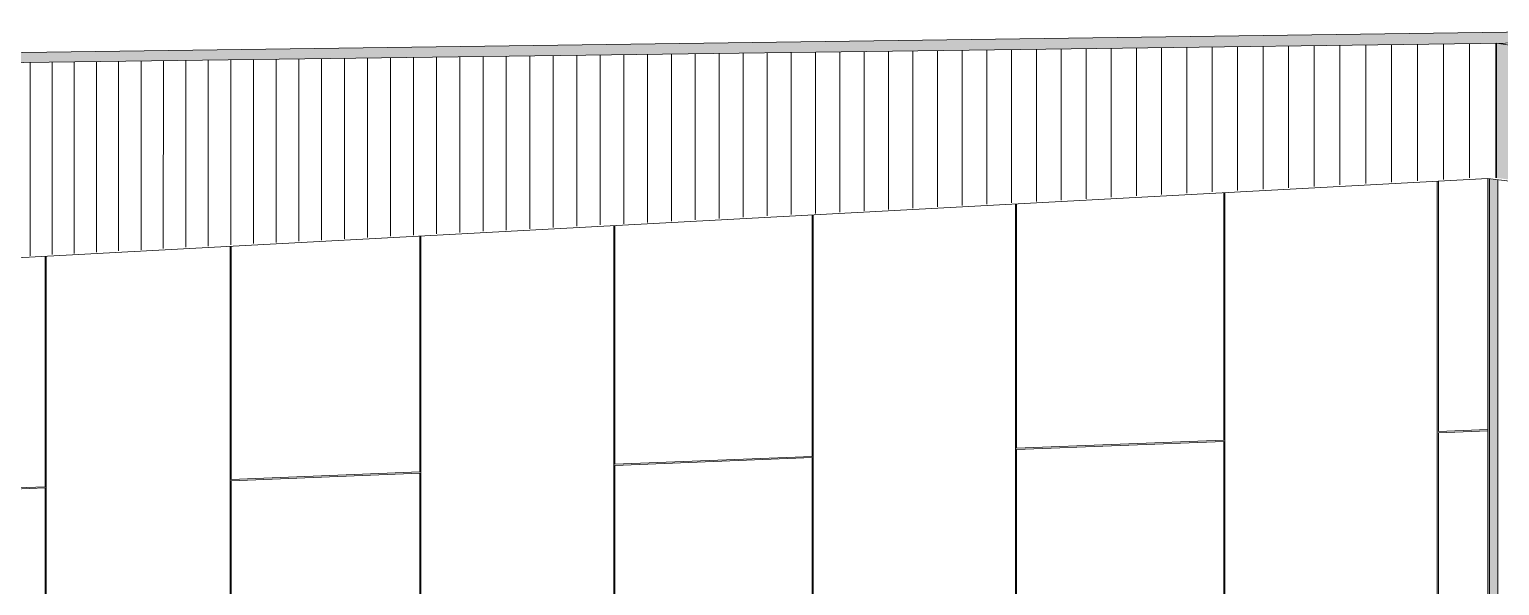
# Model space of a CAD drawing. Header units: inches. Extents: x 31155.6 to 31160.43, y 58.98 to 66.18.
# Drawn here: x 31156.0928 to 31156.244, y 59.2223 to 59.2794 of the extents above; entities that cross this region are included whole.
import ezdxf

# ---------------------------------------------------------------- set-up
doc = ezdxf.new("R2010")
doc.units = ezdxf.units.IN
doc.header["$MEASUREMENT"] = 0
for name, color, linetype, lineweight in [('A-ROOF', 132, 'Continuous', 13), ('A-WALL-PATT', 111, 'Continuous', 13), ('L-SITE-WALL', 31, 'Continuous', 13)]:
    doc.layers.add(name, color=color, linetype=linetype, lineweight=lineweight)

# ---------------------------------------------------------------- blocks, each defined once
blk = doc.blocks.new('FP_3-Looking North East')
at = {"layer": 'A-WALL-PATT', "lineweight": 9}
for p, q in [((31156.21706, 59.26288), (31156.21706, 59.27767)), ((31156.21968, 59.26302), (31156.21968, 59.2777)), ((31156.22231, 59.26316), (31156.22231, 59.27774)), ((31156.22495, 59.2633), (31156.22495, 59.27777)), ((31156.22759, 59.26345), (31156.22759, 59.27781)), ((31156.23024, 59.26359), (31156.23024, 59.27784)), ((31156.2329, 59.26373), (31156.2329, 59.27788)), ((31156.23557, 59.26388), (31156.23557, 59.27791)), ((31156.23825, 59.26402), (31156.23825, 59.27795)), ((31156.24093, 59.26417), (31156.24093, 59.27798)), ((31156.24362, 59.26418), (31156.24362, 59.27802)), ((31156.102, 59.25667), (31156.102, 59.27616)), ((31156.1043, 59.25679), (31156.1043, 59.27619)), ((31156.10659, 59.25692), (31156.1066, 59.27622)), ((31156.1089, 59.25704), (31156.1089, 59.27625)), ((31156.11121, 59.25716), (31156.11121, 59.27628)), ((31156.11353, 59.25729), (31156.11353, 59.27631)), ((31156.11586, 59.25742), (31156.11586, 59.27634)), ((31156.11819, 59.25754), (31156.11819, 59.27637)), ((31156.12053, 59.25767), (31156.12053, 59.2764)), ((31156.12287, 59.25779), (31156.12287, 59.27643)), ((31156.12522, 59.25792), (31156.12522, 59.27646)), ((31156.12758, 59.25805), (31156.12758, 59.27649)), ((31156.12994, 59.25818), (31156.12994, 59.27652)), ((31156.13231, 59.2583), (31156.13231, 59.27655)), ((31156.13469, 59.25843), (31156.13469, 59.27659)), ((31156.13708, 59.25856), (31156.13708, 59.27662)), ((31156.13947, 59.25869), (31156.13947, 59.27665)), ((31156.14186, 59.25882), (31156.14186, 59.27668)), ((31156.14427, 59.25895), (31156.14427, 59.27671)), ((31156.14668, 59.25908), (31156.14668, 59.27674)), ((31156.1491, 59.25921), (31156.1491, 59.27678)), ((31156.15152, 59.25934), (31156.15152, 59.27681)), ((31156.15395, 59.25947), (31156.15395, 59.27684)), ((31156.15639, 59.2596), (31156.15639, 59.27687)), ((31156.15884, 59.25973), (31156.15884, 59.2769)), ((31156.16129, 59.25987), (31156.16129, 59.27694)), ((31156.16375, 59.26), (31156.16375, 59.27697)), ((31156.16622, 59.26013), (31156.16622, 59.277)), ((31156.16869, 59.26027), (31156.16869, 59.27703)), ((31156.17117, 59.2604), (31156.17117, 59.27707)), ((31156.17366, 59.26053), (31156.17366, 59.2771)), ((31156.17615, 59.26067), (31156.17615, 59.27713)), ((31156.17865, 59.2608), (31156.17865, 59.27716)), ((31156.18116, 59.26094), (31156.18116, 59.2772)), ((31156.18368, 59.26108), (31156.18368, 59.27723)), ((31156.1862, 59.26121), (31156.1862, 59.27726)), ((31156.18873, 59.26135), (31156.18873, 59.2773)), ((31156.19127, 59.26149), (31156.19127, 59.27733)), ((31156.19382, 59.26162), (31156.19382, 59.27736)), ((31156.19637, 59.26176), (31156.19637, 59.2774)), ((31156.19893, 59.2619), (31156.19893, 59.27743)), ((31156.2015, 59.26204), (31156.2015, 59.27746)), ((31156.20407, 59.26218), (31156.20407, 59.2775)), ((31156.20666, 59.26232), (31156.20666, 59.27753)), ((31156.20925, 59.26246), (31156.20925, 59.27757)), ((31156.21184, 59.2626), (31156.21184, 59.2776)), ((31156.21445, 59.26274), (31156.21445, 59.27764)), ((31156.09289, 59.25618), (31156.09289, 59.27604)), ((31156.09516, 59.2563), (31156.09516, 59.27607)), ((31156.09743, 59.25642), (31156.09743, 59.2761)), ((31156.09971, 59.25654), (31156.09972, 59.27613))]:
    blk.add_line(p, q, dxfattribs=at)
blk = doc.blocks.new('FP_16-Looking North East')
at = {"layer": 'A-WALL-PATT', "lineweight": 9}
for p, q in [((31156.21565, 59.23723), (31156.21565, 59.26267)), ((31156.21576, 59.22015), (31156.21576, 59.26267)), ((31156.23759, 59.21222), (31156.23759, 59.26385)), ((31156.23771, 59.23811), (31156.23771, 59.26386)), ((31156.19423, 59.2195), (31156.19423, 59.26151)), ((31156.19434, 59.23639), (31156.19434, 59.26152)), ((31156.17333, 59.23556), (31156.17333, 59.26039)), ((31156.17343, 59.21888), (31156.17343, 59.26039)), ((31156.13297, 59.23396), (31156.13297, 59.25821)), ((31156.13307, 59.21766), (31156.13307, 59.25822)), ((31156.15291, 59.21826), (31156.15291, 59.25929)), ((31156.15302, 59.23475), (31156.15302, 59.25929)), ((31156.11348, 59.21559), (31156.11348, 59.25716)), ((31156.11358, 59.23319), (31156.11358, 59.25717)), ((31156.09444, 59.23243), (31156.09444, 59.25613)), ((31156.09454, 59.21492), (31156.09454, 59.25614)), ((31156.21565, 59.23723), (31156.19434, 59.23639)), ((31156.19434, 59.23626), (31156.21565, 59.2371)), ((31156.21565, 59.22014), (31156.21565, 59.2371)), ((31156.24279, 59.23831), (31156.23771, 59.23811)), ((31156.23771, 59.23797), (31156.24279, 59.23817)), ((31156.23771, 59.21222), (31156.23771, 59.23797)), ((31156.17333, 59.23556), (31156.15302, 59.23475)), ((31156.15302, 59.23462), (31156.17333, 59.23543)), ((31156.17333, 59.21887), (31156.17333, 59.23543)), ((31156.19434, 59.2195), (31156.19434, 59.23626)), ((31156.13297, 59.23396), (31156.11358, 59.23319)), ((31156.11358, 59.23306), (31156.13297, 59.23383)), ((31156.13297, 59.21766), (31156.13297, 59.23383)), ((31156.15302, 59.21826), (31156.15302, 59.23462)), ((31156.09444, 59.23243), (31156.07592, 59.2317)), ((31156.07592, 59.23157), (31156.09444, 59.23231)), ((31156.09444, 59.21492), (31156.09444, 59.23231)), ((31156.11358, 59.21559), (31156.11358, 59.23306))]:
    blk.add_line(p, q, dxfattribs=at)

msp = doc.modelspace()

# ---------------------------------------------------------------- hatches: boundary and pattern name
at = {"layer": 'A-ROOF'}
msp.add_hatch(color=256, dxfattribs=at).paths.add_polyline_path([(31155.902, 59.27352), (31156.26464, 59.2783), (31156.26464, 59.27943), (31155.902, 59.27444)], flags=0)
at = {"layer": 'L-SITE-WALL'}
for points in [[(31156.2462, 59.26384), (31156.2462, 59.27706), (31156.24513, 59.27722), (31156.24513, 59.27752), (31156.2462, 59.27753), (31156.2462, 59.27765), (31156.2437, 59.27802), (31156.2437, 59.26417), (31156.24395, 59.26414)], [(31156.24382, 59.21229), (31156.24382, 59.26399), (31156.24279, 59.26413), (31156.24279, 59.21235)]]:
    msp.add_hatch(color=256, dxfattribs=at).paths.add_polyline_path(points, flags=0)

# ---------------------------------------------------------------- linework, layer by layer
at = {"layer": 'A-ROOF'}
for p, q in [((31155.902, 59.27444), (31156.26464, 59.27943)), ((31156.26464, 59.2783), (31155.902, 59.27352))]:
    msp.add_line(p, q, dxfattribs=at)
at = {"layer": 'L-SITE-WALL'}
for p, q in [((31156.2437, 59.26417), (31156.2437, 59.27802)), ((31156.2462, 59.27765), (31156.2437, 59.27802)), ((31156.24279, 59.26413), (31156.05195, 59.25384)), ((31156.4058, 59.24296), (31156.24279, 59.26413)), ((31156.24279, 59.21235), (31156.24279, 59.26413)), ((31156.24296, 59.26411), (31156.24296, 59.21234)), ((31156.24382, 59.26399), (31156.24382, 59.21229))]:
    msp.add_line(p, q, dxfattribs=at)

# ---------------------------------------------------------------- block references
at = {"layer": 'L-SITE-WALL', "lineweight": 9}
for name in ['FP_3-Looking North East', 'FP_16-Looking North East']:
    msp.add_blockref(name, (0, 0), dxfattribs=at)

doc.saveas('drawing.dxf')
